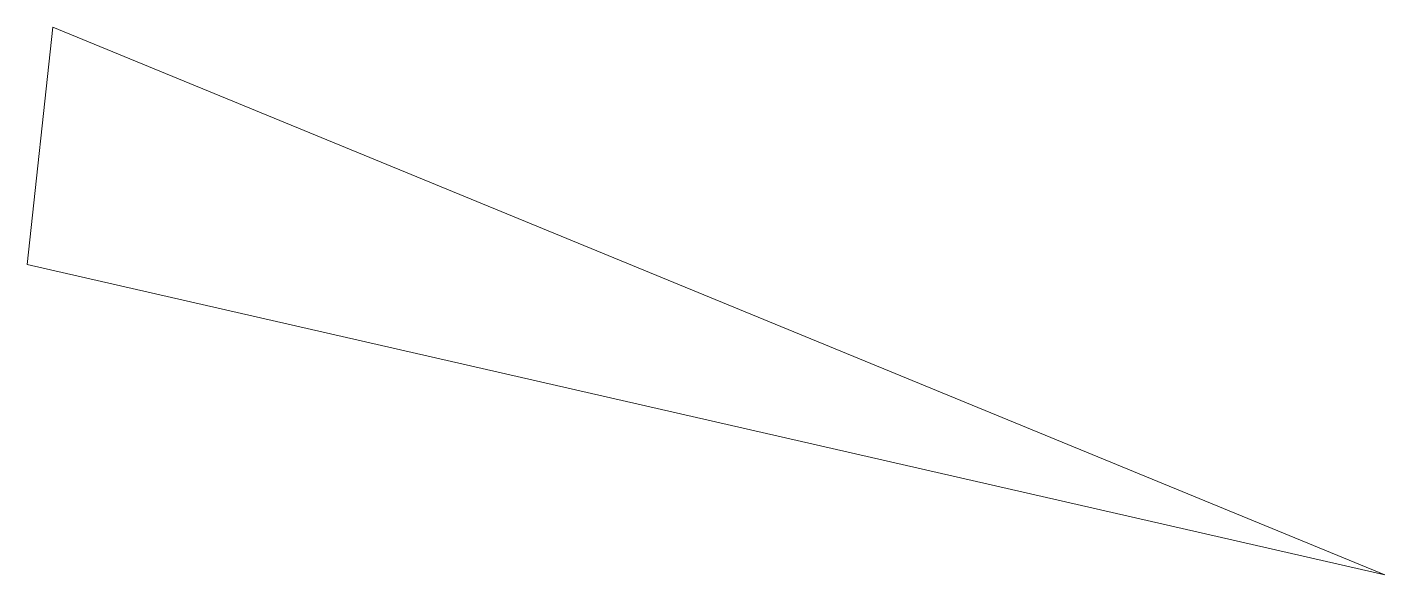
# Model space of a CAD drawing. Header units: millimetres. Extents: x 23.4 to 104.1, y -32.6 to 0.
import ezdxf

# ---------------------------------------------------------------- set-up
doc = ezdxf.new("R2010")
doc.units = ezdxf.units.MM

msp = doc.modelspace()

# ---------------------------------------------------------------- linework, layer by layer
at = {"color": 7, "linetype": 'Continuous', "lineweight": 15}
for p, q in [((23.445, -14.109), (24.966, 0)), ((24.966, 0), (104.066, -32.569)), ((23.445, -14.109), (104.066, -32.569))]:
    msp.add_line(p, q, dxfattribs=at)

doc.saveas('drawing.dxf')
